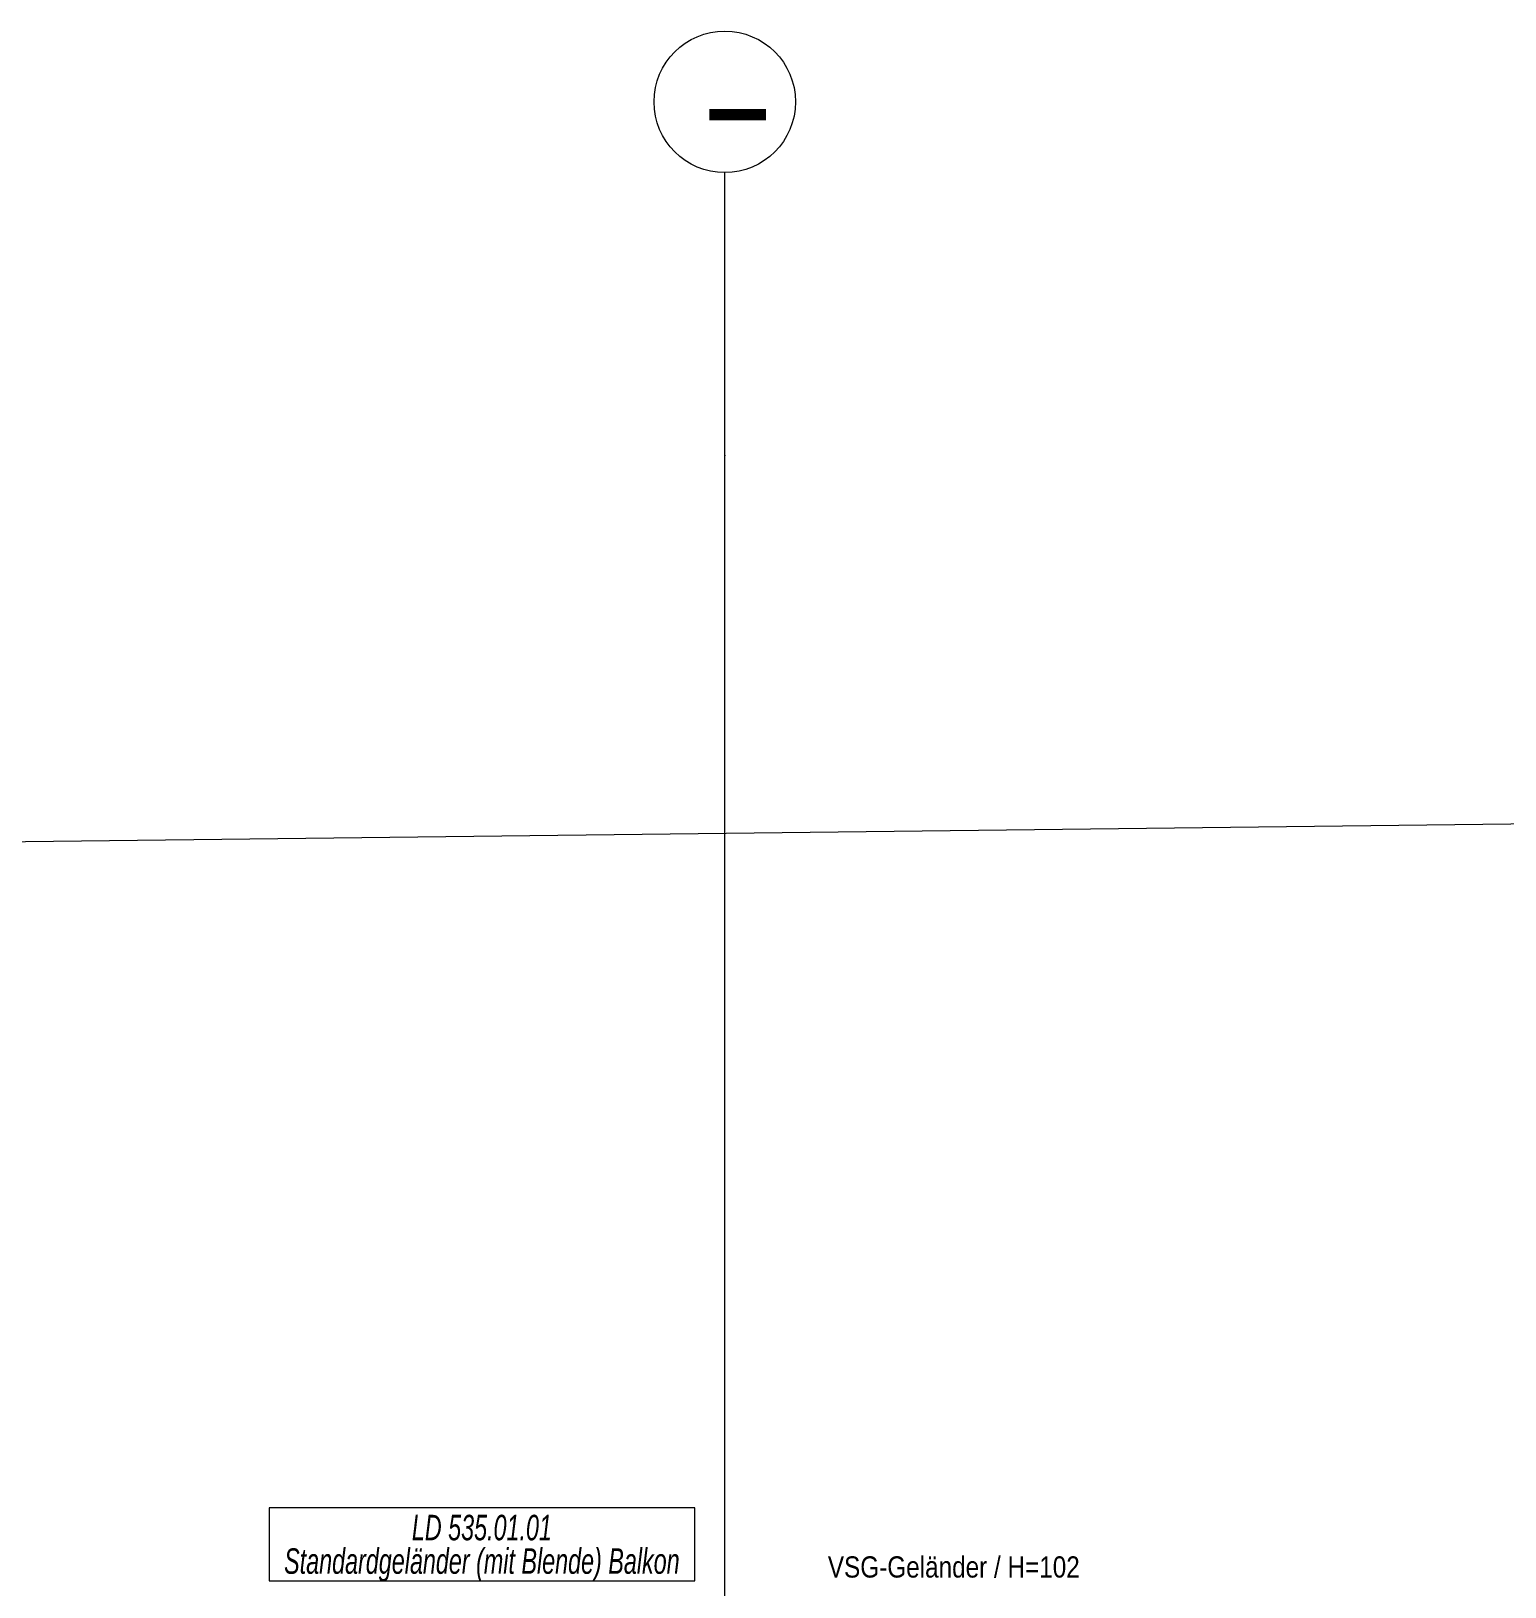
# Model space of a CAD drawing. Header units: metres. Extents: x -16782 to 57285, y -22997 to 18599.
# Drawn here: x 26511 to 31722, y 13086 to 18586 of the extents above; entities that cross this region are included whole.
import ezdxf
from ezdxf.enums import TextEntityAlignment as Align

# ---------------------------------------------------------------- set-up
doc = ezdxf.new("R2010")
doc.units = ezdxf.units.M
doc.header["$MEASUREMENT"] = 0
for name, color, linetype in [('11__100 Achsraster', 7, 'Continuous'), ('930 Beschriftung Allgemein', 7, 'Continuous'), ('937 Beschriftung Detail', 7, 'Continuous')]:
    doc.layers.add(name, color=color, linetype=linetype)
doc.styles.add('ERSTELLTER_STIL_1', font='ARIALN.TTF')
doc.styles.add('ERSTELLTER_STIL_4', font='arialbd.ttf')
doc.styles.add('ERSTELLTER_STIL_8', font='ARIALNI.TTF', dxfattribs={"width": 0.8})
doc.linetypes.add('Grenze Bezirk', pattern='A,0,[2,22HAUS116_408 STG1 _ 1.Stock_IndexB_2026-08-161.Shx,S=0.001587,R=0,X=0,Y=0],-0.25,0', length=0.25)

# ---------------------------------------------------------------- blocks, each defined once
blk = doc.blocks.new('Standard-Rastermarker_28')
at = {"layer": '11__100 Achsraster', "color": 8, "linetype": 'Grenze Bezirk', "lineweight": 5}
for p, q in [((1, 0), (34.397, 0)), ((34.397, 0), (35.397, 0))]:
    blk.add_line(p, q, dxfattribs=at)
at = {"layer": '11__100 Achsraster', "color": 8, "linetype": 'Continuous', "lineweight": 5}
blk.add_circle((35.647, 0), 0.25, dxfattribs=at)
at = {"layer": '11__100 Achsraster', "color": 8, "linetype": 'Grenze Bezirk', "lineweight": 5}
blk.add_point((34.397, 0), dxfattribs=at)
blk.add_point((34.397, 0), dxfattribs=at)
at = {"layer": '11__100 Achsraster', "color": 8, "lineweight": 5, "style": 'ERSTELLTER_STIL_4'}
for tag, p in [('AC_MarkerText_1_0', (-0.25, -0.1914)), ('AC_MarkerText_1_1', (35.647, -0.1914))]:
    blk.add_attdef(tag, text='', height=0.2, rotation=180, dxfattribs=at).set_placement(p, align=Align.TOP_CENTER)
blk = doc.blocks.new('Standard-Rastermarker_29')
at = {"layer": '11__100 Achsraster', "color": 8, "linetype": 'Grenze Bezirk', "lineweight": 5}
blk.add_line((1.0409, 0), (32.1055, 0), dxfattribs=at)
at = {"layer": '11__100 Achsraster', "color": 8, "lineweight": 5, "style": 'ERSTELLTER_STIL_4'}
blk.add_attdef('AC_MarkerText_1', text='', height=0.2, rotation=269.3183, dxfattribs=at).set_placement((33.542, -0.0474), align=Align.TOP_CENTER)

msp = doc.modelspace()

# ---------------------------------------------------------------- linework, layer by layer
at = {"layer": '937 Beschriftung Detail', "color": 6, "linetype": 'Continuous', "lineweight": 13, "flags": 128}
msp.add_lwpolyline([(27352.56, 13108.192), (28857.214, 13108.192), (28857.214, 13365.368), (27352.56, 13365.368), (27352.56, 13108.192)], close=True, dxfattribs=at)

# ---------------------------------------------------------------- block references
at = {"layer": '11__100 Achsraster', "color": 7, "linetype": 'Continuous', "lineweight": 18}
ref = msp.add_blockref('Standard-Rastermarker_28', (28963.605, -17311.325), dxfattribs=dict(at, xscale=1000, yscale=1000, zscale=1000, rotation=90))
ref.add_attrib('AC_MarkerText_1_1', 'I', dxfattribs={"color": 8, "lineweight": 5, "height": 200, "rotation": 270, "style": 'ERSTELLTER_STIL_4'}).set_placement((29109.319, 18290.007), align=Align.TOP_CENTER)
at = {"layer": '11__100 Achsraster', "color": 7, "linetype": 'Continuous', "lineweight": 18, "xscale": 999.9999999999995, "yscale": 999.9999999999995, "zscale": 999.9999999999995, "rotation": 0.6817132025268201}
msp.add_blockref('Standard-Rastermarker_29', (3431.652, 15446.312), dxfattribs=at)

# ---------------------------------------------------------------- texts
at = {"layer": '930 Beschriftung Allgemein', "color": 7, "linetype": 'Continuous', "lineweight": 13, "insert": (29773.293, 13118.272), "char_height": 75, "attachment_point": 8, "style": 'ERSTELLTER_STIL_1'}
msp.add_mtext('\\A1;{\\pqc;\\fArial Narrow|b0|i0|c0|p0;\\W1.000000;VSG-Geländer\\fArial Narrow|b0|i0|c0|p0;\\W1.000000; / \\fArial Narrow|b0|i0|c0|p0;\\W1.000000;H=102}', dxfattribs=at)
at = {"layer": '937 Beschriftung Detail', "color": 6, "linetype": 'Continuous', "lineweight": 13, "insert": (28104.887, 13105.503), "char_height": 90, "attachment_point": 8, "line_spacing_factor": 0.789402, "style": 'ERSTELLTER_STIL_8'}
msp.add_mtext('\\A1;{\\pqc;\\fArial Narrow|b0|i1|c0|p0;\\W0.800000;LD 535.01.01\\P\\pqc;\\fArial Narrow|b0|i1|c0|p0;\\W0.800000;Standardgeländer (mit\\fArial Narrow|b0|i1|c0|p0;\\W0.800000; \\fArial Narrow|b0|i1|c0|p0;\\W0.800000;Blende) Balkon}', dxfattribs=at)

doc.saveas('drawing.dxf')
